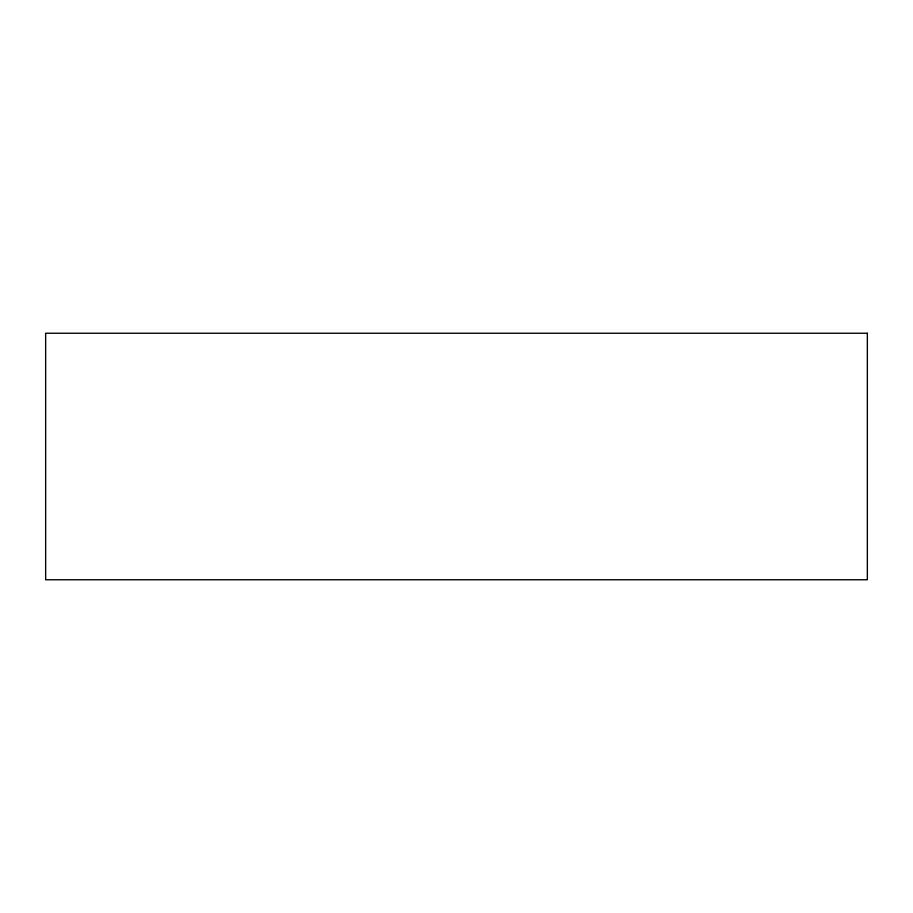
<?xml version="1.0" encoding="UTF-8"?>
<svg xmlns="http://www.w3.org/2000/svg" width="913" height="913" viewBox="0 0 913 913"><rect width="100%" height="100%" fill="white"/><g stroke="black" fill="none" stroke-linecap="round" stroke-linejoin="round"><path stroke-width="1.37" d="M867.35 333.245L45.65 333.245L45.65 579.755L867.35 579.755L867.35 333.245"/></g></svg>
